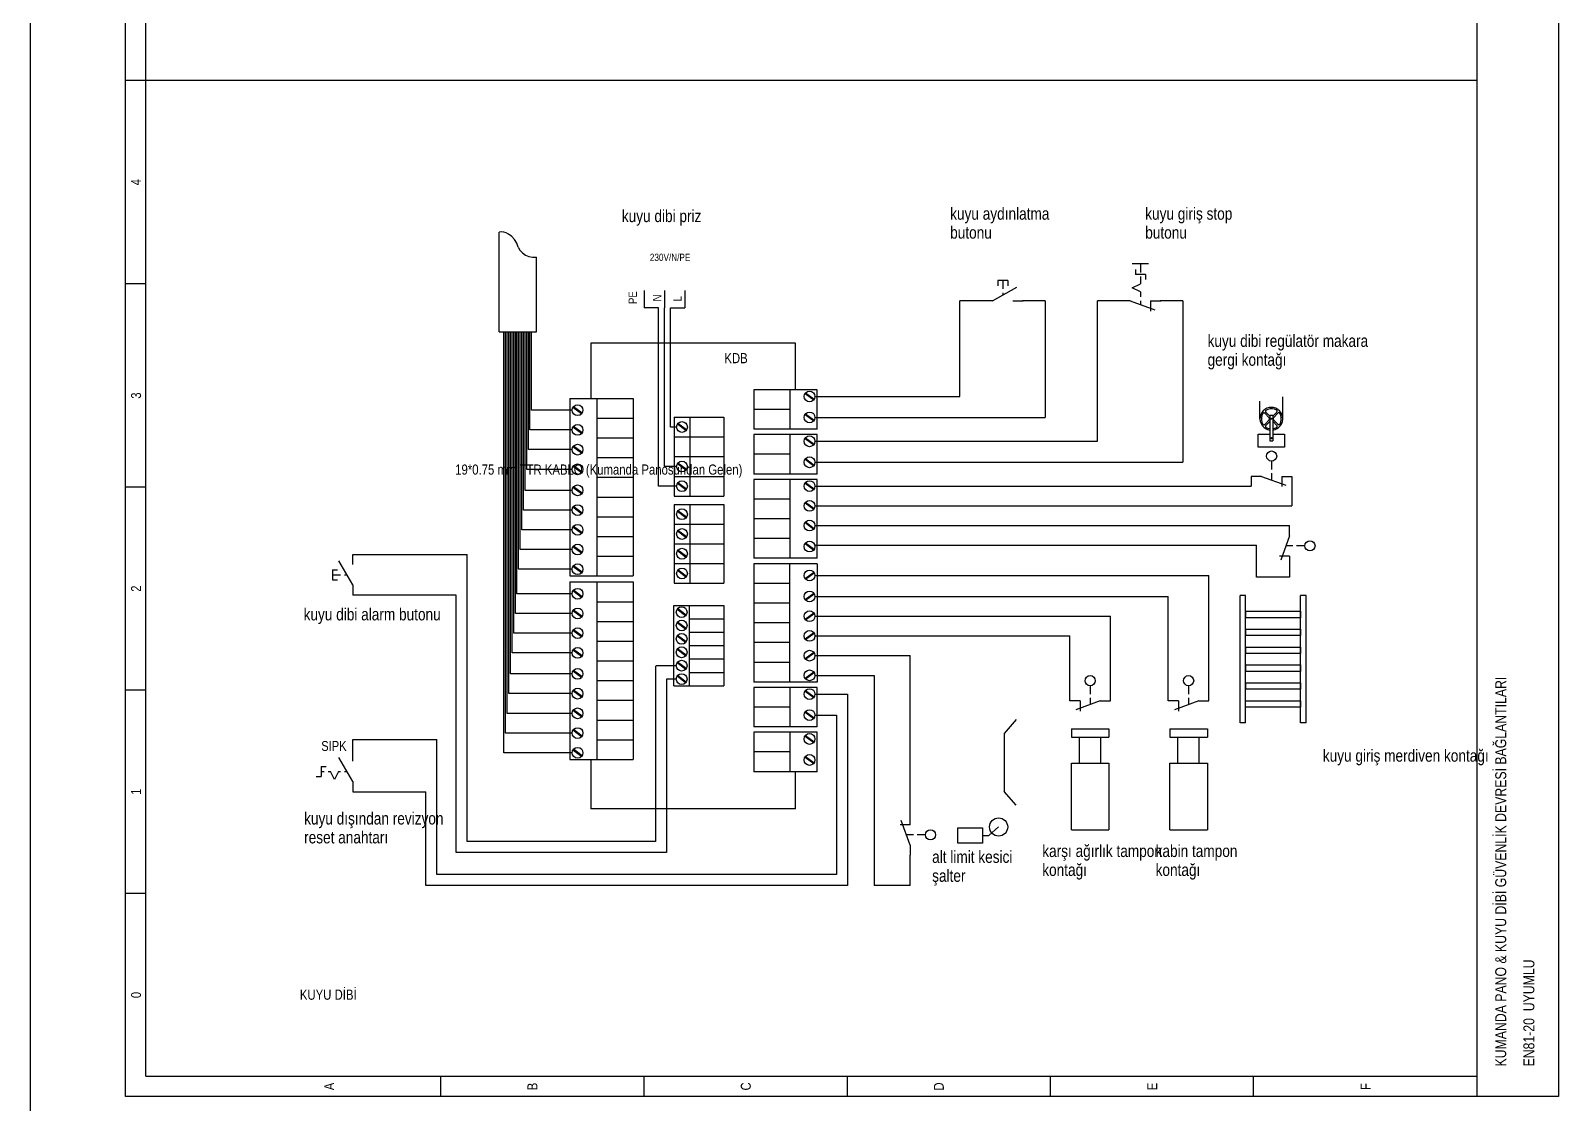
# Model space of a CAD drawing. Header units: centimetres. Extents: x 0 to 12309, y -30 to 2970.
# Drawn here: x 10194 to 10905, y 1971 to 2471 of the extents above; entities that cross this region are included whole.
import ezdxf
from ezdxf.enums import TextEntityAlignment as Align

# ---------------------------------------------------------------- set-up
doc = ezdxf.new("R2010")
doc.units = ezdxf.units.CM
for name, color, linetype in [('SCOTT-CERCEVE', 7, 'CONTINUOUS'), ('SCOTT-ELEKTRIK', 3, 'CONTINUOUS'), ('SCOTT-ELEKTRIK-YAZI', 4, 'CONTINUOUS')]:
    doc.layers.add(name, color=color, linetype=linetype)
doc.styles.get("Standard").update_dxf_attribs({"font": 'arial.ttf', "width": 0.8})

msp = doc.modelspace()

# ---------------------------------------------------------------- linework, layer by layer
at = {"layer": 'SCOTT-CERCEVE'}
msp.add_line((10193.9, 0), (10193.9, 2970), dxfattribs=at)
at = {"layer": 'SCOTT-ELEKTRIK'}
for p, q in [((10238.13, 1974.44), (10238.13, 2920.2)), ((10247.59, 1983.9), (10247.59, 2920.2)), ((10867.06, 1974.44), (10867.06, 2920.2)), ((10904.89, 2920.2), (10904.89, 1974.44)), ((10247.59, 2447.32), (10238.13, 2447.32)), ((10867.06, 2447.32), (10247.59, 2447.32)), ((10411.98, 2330.37), (10411.98, 2376.8)), ((10429.27, 2330.37), (10429.27, 2365.14)), ((10706.52, 2362.18), (10714.08, 2362.18)), ((10710.38, 2362.16), (10710.38, 2358)), ((10643.96, 2354.22), (10643.96, 2351.86)), ((10648.69, 2354.22), (10643.96, 2354.22)), ((10646.33, 2354.22), (10646.33, 2350.44)), ((10648.69, 2354.22), (10648.69, 2351.86)), ((10708.02, 2359.42), (10708.02, 2357.06)), ((10712.75, 2357.06), (10708.02, 2357.06)), ((10710.38, 2356.11), (10710.38, 2352.8)), ((10712.75, 2357.06), (10712.75, 2354.69)), ((10247.59, 2352.75), (10238.13, 2352.75)), ((10479.41, 2349.68), (10479.41, 2341.64)), ((10488.86, 2349.68), (10488.86, 2341.64)), ((10498.32, 2349.68), (10498.32, 2341.64)), ((10641.6, 2344.76), (10652.79, 2351.22)), ((10646.33, 2348.55), (10646.33, 2347.49)), ((10706.6, 2350.91), (10710.38, 2352.8)), ((10710.38, 2349.02), (10706.6, 2350.91)), ((10710.38, 2349.02), (10710.38, 2346.65)), ((10486.11, 2341.64), (10479.41, 2341.64)), ((10486.11, 2258.55), (10486.11, 2341.64)), ((10488.86, 2267.73), (10488.86, 2341.64)), ((10491.62, 2286.1), (10491.62, 2341.64)), ((10491.62, 2341.64), (10498.32, 2341.64)), ((10626.37, 2300.31), (10626.37, 2344.76)), ((10636.87, 2344.76), (10626.37, 2344.76)), ((10641.6, 2344.76), (10636.87, 2344.76)), ((10651.06, 2344.76), (10655.78, 2344.76)), ((10666.05, 2344.76), (10655.55, 2344.76)), ((10666.05, 2344.76), (10666.05, 2290.54)), ((10690.42, 2279.45), (10690.42, 2344.76)), ((10700.92, 2344.76), (10690.42, 2344.76)), ((10705.65, 2344.76), (10700.92, 2344.76)), ((10705.65, 2344.76), (10717, 2340.63)), ((10710.38, 2344.76), (10710.38, 2343.06)), ((10715.11, 2344.76), (10719.84, 2344.76)), ((10715.11, 2344.76), (10715.11, 2340.03)), ((10730.1, 2344.76), (10719.6, 2344.76)), ((10730.1, 2344.76), (10730.1, 2269.68)), ((10411.98, 2330.37), (10429.27, 2330.37)), ((10414.19, 2134.47), (10414.19, 2330.37)), ((10414.95, 2143.65), (10414.95, 2330.37)), ((10415.71, 2152.83), (10415.71, 2330.37)), ((10416.46, 2162.01), (10416.46, 2330.37)), ((10417.22, 2171.19), (10417.22, 2330.37)), ((10417.98, 2180.96), (10417.98, 2330.37)), ((10418.73, 2190.14), (10418.73, 2330.37)), ((10419.49, 2199.32), (10419.49, 2330.37)), ((10420.25, 2208.5), (10420.25, 2330.37)), ((10421, 2219.9), (10421, 2330.37)), ((10421.76, 2229.08), (10421.76, 2330.37)), ((10422.52, 2238.26), (10422.52, 2330.37)), ((10423.27, 2247.44), (10423.27, 2330.37)), ((10424.03, 2256.62), (10424.03, 2330.37)), ((10424.79, 2266.39), (10424.79, 2330.37)), ((10425.54, 2275.57), (10425.54, 2330.37)), ((10426.3, 2284.75), (10426.3, 2330.37)), ((10427.06, 2293.93), (10427.06, 2330.37)), ((10549.91, 2325.07), (10454.59, 2325.07)), ((10454.59, 2325.07), (10454.59, 2299.41)), ((10549.91, 2303.43), (10549.91, 2325.07)), ((10444.84, 2299.41), (10444.84, 2216.78)), ((10444.84, 2299.41), (10474.37, 2299.41)), ((10457.64, 2216.78), (10457.64, 2299.41)), ((10474.37, 2299.41), (10474.37, 2216.78)), ((10560.01, 2303.43), (10530.48, 2303.43)), ((10560.01, 2303.43), (10530.48, 2303.43)), ((10530.48, 2303.43), (10530.48, 2285.07)), ((10547.21, 2303.43), (10547.21, 2285.07)), ((10554.29, 2301.69), (10558.32, 2298.7)), ((10554.29, 2301.69), (10558.32, 2298.7)), ((10554.53, 2302), (10558.55, 2299.03)), ((10554.53, 2302), (10558.55, 2299.03)), ((10558.9, 2300.31), (10626.37, 2300.31)), ((10560.01, 2285.07), (10560.01, 2303.43)), ((10766, 2289.93), (10766, 2298.09)), ((10776.59, 2289.93), (10776.59, 2300.08)), ((10445.94, 2293.93), (10427.06, 2293.93)), ((10450.32, 2292.24), (10446.3, 2295.22)), ((10450.32, 2292.24), (10446.3, 2295.22)), ((10450.56, 2292.56), (10446.53, 2295.54)), ((10450.56, 2292.56), (10446.53, 2295.54)), ((10457.64, 2290.23), (10474.37, 2290.23)), ((10457.64, 2290.23), (10474.37, 2290.23)), ((10493.42, 2290.69), (10493.42, 2281.5)), ((10493.42, 2290.69), (10516.51, 2290.69)), ((10500.65, 2290.69), (10500.65, 2281.5)), ((10516.51, 2290.69), (10516.51, 2281.5)), ((10547.21, 2294.25), (10530.48, 2294.25)), ((10554.29, 2291.92), (10558.32, 2288.93)), ((10554.29, 2291.92), (10558.32, 2288.93)), ((10554.53, 2292.23), (10558.55, 2289.26)), ((10554.53, 2292.23), (10558.55, 2289.26)), ((10558.9, 2290.54), (10666.05, 2290.54)), ((10770.3, 2290.41), (10768.2, 2292.47)), ((10770.31, 2289.43), (10768.24, 2287.33)), ((10770.6, 2291.11), (10768.7, 2292.98)), ((10770.6, 2291.64), (10770.6, 2279.71)), ((10770.6, 2291.64), (10771.99, 2291.64)), ((10771.99, 2291.14), (10773.84, 2293.02)), ((10771.99, 2291.64), (10771.99, 2279.71)), ((10772.28, 2290.42), (10774.34, 2292.52)), ((10772.28, 2289.45), (10774.38, 2287.38)), ((10445.94, 2284.75), (10426.3, 2284.75)), ((10450.32, 2283.06), (10446.3, 2286.04)), ((10450.32, 2283.06), (10446.3, 2286.04)), ((10450.56, 2283.38), (10446.53, 2286.36)), ((10450.56, 2283.38), (10446.53, 2286.36)), ((10494.52, 2286.1), (10491.62, 2286.1)), ((10498.9, 2284.41), (10494.88, 2287.38)), ((10498.9, 2284.41), (10494.88, 2287.38)), ((10499.14, 2284.72), (10495.11, 2287.71)), ((10499.14, 2284.72), (10495.11, 2287.71)), ((10560.01, 2285.07), (10530.48, 2285.07)), ((10560.01, 2282.57), (10530.48, 2282.57)), ((10560.01, 2282.57), (10530.48, 2282.57)), ((10530.48, 2282.57), (10530.48, 2264.21)), ((10547.21, 2282.57), (10547.21, 2264.21)), ((10560.01, 2264.21), (10560.01, 2282.57)), ((10765.19, 2282.81), (10770.6, 2282.81)), ((10765.19, 2276.69), (10765.19, 2282.81)), ((10770.6, 2288.72), (10768.75, 2286.84)), ((10771.99, 2288.75), (10773.88, 2286.88)), ((10771.99, 2282.81), (10777.39, 2282.81)), ((10777.39, 2282.81), (10777.39, 2276.69)), ((10445.94, 2275.57), (10425.54, 2275.57)), ((10450.32, 2273.88), (10446.3, 2276.86)), ((10450.32, 2273.88), (10446.3, 2276.86)), ((10450.56, 2274.2), (10446.53, 2277.18)), ((10450.56, 2274.2), (10446.53, 2277.18)), ((10457.64, 2281.05), (10474.37, 2281.05)), ((10457.64, 2281.05), (10474.37, 2281.05)), ((10493.42, 2281.5), (10493.42, 2272.32)), ((10493.42, 2281.5), (10516.51, 2281.5)), ((10493.42, 2281.5), (10516.51, 2281.5)), ((10493.42, 2281.5), (10516.51, 2281.5)), ((10500.65, 2281.5), (10500.65, 2272.32)), ((10516.51, 2281.5), (10516.51, 2272.32)), ((10554.29, 2280.83), (10558.32, 2277.84)), ((10554.29, 2280.83), (10558.32, 2277.84)), ((10554.53, 2281.14), (10558.55, 2278.16)), ((10554.53, 2281.14), (10558.55, 2278.16)), ((10558.9, 2279.45), (10690.42, 2279.45)), ((10777.39, 2276.69), (10765.19, 2276.69)), ((10770.6, 2279.71), (10771.99, 2279.71)), ((10457.64, 2271.86), (10474.37, 2271.86)), ((10457.64, 2271.86), (10474.37, 2271.86)), ((10493.42, 2272.32), (10493.42, 2263.14)), ((10493.42, 2272.32), (10516.51, 2272.32)), ((10493.42, 2272.32), (10516.51, 2272.32)), ((10493.42, 2272.32), (10516.51, 2272.32)), ((10498.9, 2266.05), (10494.88, 2269.02)), ((10498.9, 2266.05), (10494.88, 2269.02)), ((10499.14, 2266.36), (10495.11, 2269.34)), ((10499.14, 2266.36), (10495.11, 2269.34)), ((10500.65, 2272.32), (10500.65, 2263.14)), ((10516.51, 2272.32), (10516.51, 2263.14)), ((10547.21, 2273.39), (10530.48, 2273.39)), ((10554.29, 2271.06), (10558.32, 2268.07)), ((10554.29, 2271.06), (10558.32, 2268.07)), ((10554.53, 2271.37), (10558.55, 2268.39)), ((10554.53, 2271.37), (10558.55, 2268.39)), ((10558.9, 2269.68), (10730.1, 2269.68)), ((10771.42, 2270.23), (10771.42, 2266.34)), ((10445.94, 2266.39), (10424.79, 2266.39)), ((10450.32, 2264.7), (10446.3, 2267.68)), ((10450.32, 2264.7), (10446.3, 2267.68)), ((10450.56, 2265.01), (10446.53, 2268)), ((10450.56, 2265.01), (10446.53, 2268)), ((10457.64, 2262.68), (10474.37, 2262.68)), ((10494.52, 2267.73), (10488.86, 2267.73)), ((10493.42, 2263.14), (10493.42, 2253.96)), ((10493.42, 2263.14), (10516.51, 2263.14)), ((10493.42, 2263.14), (10516.51, 2263.14)), ((10493.42, 2263.14), (10516.51, 2263.14)), ((10500.65, 2263.14), (10500.65, 2253.96)), ((10516.51, 2263.14), (10516.51, 2253.96)), ((10560.01, 2264.21), (10530.48, 2264.21)), ((10547.21, 2261.7), (10530.48, 2261.7)), ((10560.01, 2261.7), (10530.48, 2261.7)), ((10530.48, 2261.7), (10530.48, 2224.98)), ((10547.21, 2261.7), (10547.21, 2224.98)), ((10560.01, 2224.98), (10560.01, 2261.7)), ((10766.69, 2263.14), (10761.96, 2263.14)), ((10761.96, 2263.14), (10761.96, 2258.58)), ((10766.69, 2263.14), (10778.04, 2259.01)), ((10771.42, 2264.65), (10771.42, 2261.41)), ((10776.15, 2263.14), (10780.88, 2263.14)), ((10776.15, 2263.14), (10776.15, 2258.41)), ((10780.88, 2263.14), (10780.88, 2249.4)), ((10247.59, 2258.17), (10238.13, 2258.17)), ((10445.94, 2256.62), (10424.03, 2256.62)), ((10450.32, 2254.93), (10446.3, 2257.91)), ((10450.32, 2254.93), (10446.3, 2257.91)), ((10450.56, 2255.24), (10446.53, 2258.23)), ((10450.56, 2255.24), (10446.53, 2258.23)), ((10490.57, 2258.55), (10486.11, 2258.55)), ((10494.52, 2258.55), (10490.57, 2258.55)), ((10493.42, 2253.96), (10516.51, 2253.96)), ((10493.42, 2253.96), (10516.51, 2253.96)), ((10498.9, 2256.86), (10494.88, 2259.84)), ((10498.9, 2256.86), (10494.88, 2259.84)), ((10499.14, 2257.18), (10495.11, 2260.16)), ((10499.14, 2257.18), (10495.11, 2260.16)), ((10554.29, 2259.96), (10558.32, 2256.97)), ((10554.29, 2259.96), (10558.32, 2256.97)), ((10554.53, 2260.27), (10558.55, 2257.3)), ((10554.53, 2260.27), (10558.55, 2257.3)), ((10558.9, 2258.58), (10761.96, 2258.58)), ((10445.94, 2247.44), (10423.27, 2247.44)), ((10450.32, 2245.75), (10446.3, 2248.73)), ((10450.32, 2245.75), (10446.3, 2248.73)), ((10450.56, 2246.06), (10446.53, 2249.05)), ((10450.56, 2246.06), (10446.53, 2249.05)), ((10457.64, 2253.5), (10474.37, 2253.5)), ((10457.64, 2253.5), (10474.37, 2253.5)), ((10493.42, 2250.08), (10493.42, 2240.9)), ((10493.42, 2250.08), (10516.51, 2250.08)), ((10498.9, 2243.8), (10494.88, 2246.78)), ((10498.9, 2243.8), (10494.88, 2246.78)), ((10499.14, 2244.12), (10495.11, 2247.1)), ((10499.14, 2244.12), (10495.11, 2247.1)), ((10500.65, 2250.08), (10500.65, 2240.9)), ((10516.51, 2250.08), (10516.51, 2240.9)), ((10547.21, 2252.52), (10530.48, 2252.52)), ((10547.21, 2252.52), (10530.48, 2252.52)), ((10554.29, 2250.78), (10558.32, 2247.79)), ((10554.29, 2250.78), (10558.32, 2247.79)), ((10554.53, 2251.09), (10558.55, 2248.12)), ((10554.53, 2251.09), (10558.55, 2248.12)), ((10558.9, 2249.4), (10780.88, 2249.4)), ((10450.56, 2236.88), (10446.53, 2239.87)), ((10450.56, 2236.88), (10446.53, 2239.87)), ((10457.64, 2244.32), (10474.37, 2244.32)), ((10457.64, 2244.32), (10474.37, 2244.32)), ((10493.42, 2240.9), (10493.42, 2231.72)), ((10493.42, 2240.9), (10516.51, 2240.9)), ((10493.42, 2240.9), (10516.51, 2240.9)), ((10493.42, 2240.9), (10516.51, 2240.9)), ((10500.65, 2240.9), (10500.65, 2231.72)), ((10516.51, 2240.9), (10516.51, 2231.72)), ((10547.21, 2243.34), (10530.48, 2243.34)), ((10547.21, 2243.34), (10530.48, 2243.34)), ((10554.29, 2241.6), (10558.32, 2238.61)), ((10554.29, 2241.6), (10558.32, 2238.61)), ((10554.53, 2241.91), (10558.55, 2238.94)), ((10554.53, 2241.91), (10558.55, 2238.94)), ((10558.9, 2240.22), (10779.81, 2240.22)), ((10779.81, 2235.49), (10779.81, 2240.22)), ((10445.94, 2238.26), (10422.52, 2238.26)), ((10450.32, 2236.57), (10446.3, 2239.55)), ((10450.32, 2236.57), (10446.3, 2239.55)), ((10457.64, 2235.14), (10474.37, 2235.14)), ((10457.64, 2235.14), (10474.37, 2235.14)), ((10498.9, 2234.62), (10494.88, 2237.6)), ((10498.9, 2234.62), (10494.88, 2237.6)), ((10499.14, 2234.94), (10495.11, 2237.92)), ((10499.14, 2234.94), (10495.11, 2237.92)), ((10547.21, 2234.16), (10530.48, 2234.16)), ((10779.81, 2235.49), (10775.68, 2224.15)), ((10343.81, 2226.78), (10397.03, 2226.78)), ((10343.81, 2222.06), (10343.81, 2226.78)), ((10397.03, 2093.12), (10397.03, 2226.78)), ((10445.94, 2229.08), (10421.76, 2229.08)), ((10450.32, 2227.39), (10446.3, 2230.37)), ((10450.32, 2227.39), (10446.3, 2230.37)), ((10450.56, 2227.7), (10446.53, 2230.69)), ((10450.56, 2227.7), (10446.53, 2230.69)), ((10457.64, 2225.96), (10474.37, 2225.96)), ((10457.64, 2225.96), (10474.37, 2225.96)), ((10493.42, 2231.72), (10493.42, 2222.54)), ((10493.42, 2231.72), (10516.51, 2231.72)), ((10493.42, 2231.72), (10516.51, 2231.72)), ((10493.42, 2231.72), (10516.51, 2231.72)), ((10498.9, 2225.44), (10494.88, 2228.42)), ((10498.9, 2225.44), (10494.88, 2228.42)), ((10499.14, 2225.76), (10495.11, 2228.74)), ((10499.14, 2225.76), (10495.11, 2228.74)), ((10500.65, 2231.72), (10500.65, 2222.54)), ((10516.51, 2231.72), (10516.51, 2222.54)), ((10554.29, 2231.83), (10558.32, 2228.84)), ((10554.29, 2231.83), (10558.32, 2228.84)), ((10554.53, 2232.14), (10558.55, 2229.17)), ((10554.53, 2232.14), (10558.55, 2229.17)), ((10558.9, 2231.04), (10764.42, 2231.04)), ((10764.42, 2216.23), (10764.42, 2231.04)), ((10779.81, 2226.04), (10775.08, 2226.04)), ((10781.32, 2230.77), (10778.09, 2230.77)), ((10779.81, 2226.04), (10779.81, 2221.31)), ((10786.9, 2230.77), (10783.01, 2230.77)), ((10334.35, 2219.69), (10336.72, 2219.69)), ((10334.35, 2219.69), (10334.35, 2214.96)), ((10343.81, 2212.6), (10337.35, 2223.79)), ((10445.94, 2219.9), (10421, 2219.9)), ((10450.32, 2218.21), (10446.3, 2221.19)), ((10450.32, 2218.21), (10446.3, 2221.19)), ((10450.56, 2218.52), (10446.53, 2221.51)), ((10450.56, 2218.52), (10446.53, 2221.51)), ((10493.42, 2222.54), (10493.42, 2213.36)), ((10493.42, 2222.54), (10516.51, 2222.54)), ((10493.42, 2222.54), (10516.51, 2222.54)), ((10493.42, 2222.54), (10516.51, 2222.54)), ((10498.9, 2216.26), (10494.88, 2219.24)), ((10498.9, 2216.26), (10494.88, 2219.24)), ((10499.14, 2216.57), (10495.11, 2219.56)), ((10499.14, 2216.57), (10495.11, 2219.56)), ((10500.65, 2222.54), (10500.65, 2213.36)), ((10516.51, 2222.54), (10516.51, 2213.36)), ((10560.01, 2224.98), (10530.48, 2224.98)), ((10560.01, 2222.48), (10530.48, 2222.48)), ((10530.48, 2222.48), (10530.48, 2167.39)), ((10547.21, 2167.39), (10547.21, 2222.48)), ((10554.29, 2215.63), (10558.32, 2218.61)), ((10554.29, 2215.63), (10558.32, 2218.61)), ((10554.53, 2215.31), (10558.55, 2218.29)), ((10554.53, 2215.31), (10558.55, 2218.29)), ((10560.01, 2222.48), (10560.01, 2167.39)), ((10779.81, 2221.31), (10779.81, 2216.23)), ((10334.35, 2217.33), (10338.14, 2217.33)), ((10334.35, 2214.96), (10336.72, 2214.96)), ((10340.03, 2217.33), (10341.08, 2217.33)), ((10343.81, 2212.6), (10343.81, 2207.87)), ((10444.84, 2216.78), (10474.37, 2216.78)), ((10444.84, 2216.78), (10474.37, 2216.78)), ((10444.84, 2213.98), (10444.84, 2131.35)), ((10444.84, 2213.98), (10474.37, 2213.98)), ((10457.64, 2131.35), (10457.64, 2213.98)), ((10474.37, 2213.98), (10474.37, 2131.35)), ((10493.42, 2213.36), (10516.51, 2213.36)), ((10493.42, 2213.36), (10516.51, 2213.36)), ((10547.21, 2213.29), (10530.48, 2213.29)), ((10558.9, 2217), (10742.26, 2217)), ((10742.26, 2158.59), (10742.26, 2217)), ((10779.81, 2216.23), (10764.42, 2216.23)), ((10391.93, 2207.87), (10343.81, 2207.87)), ((10391.93, 2088.02), (10391.93, 2207.87)), ((10445.94, 2208.5), (10420.25, 2208.5)), ((10450.32, 2206.82), (10446.3, 2209.79)), ((10450.32, 2206.82), (10446.3, 2209.79)), ((10450.56, 2207.13), (10446.53, 2210.11)), ((10450.56, 2207.13), (10446.53, 2210.11)), ((10457.64, 2204.8), (10474.37, 2204.8)), ((10457.64, 2204.8), (10474.37, 2204.8)), ((10547.21, 2204.11), (10530.48, 2204.11)), ((10547.21, 2204.11), (10530.48, 2204.11)), ((10554.29, 2205.86), (10558.32, 2208.84)), ((10554.29, 2205.86), (10558.32, 2208.84)), ((10554.53, 2205.54), (10558.55, 2208.52)), ((10554.53, 2205.54), (10558.55, 2208.52)), ((10558.9, 2207.23), (10723.35, 2207.23)), ((10723.35, 2158.59), (10723.35, 2207.23)), ((10756.76, 2148.42), (10756.76, 2207.61)), ((10759.33, 2207.61), (10756.76, 2207.61)), ((10759.33, 2148.42), (10759.33, 2207.61)), ((10784.9, 2148.42), (10784.9, 2207.61)), ((10787.47, 2207.61), (10784.9, 2207.61)), ((10787.47, 2148.42), (10787.47, 2207.61)), ((10445.94, 2199.32), (10419.49, 2199.32)), ((10450.32, 2197.63), (10446.3, 2200.61)), ((10450.32, 2197.63), (10446.3, 2200.61)), ((10450.56, 2197.95), (10446.53, 2200.93)), ((10450.56, 2197.95), (10446.53, 2200.93)), ((10493.27, 2203.07), (10516.51, 2203.07)), ((10493.27, 2196.84), (10493.27, 2203.07)), ((10498.74, 2198.26), (10494.72, 2201.24)), ((10498.74, 2198.26), (10494.72, 2201.24)), ((10498.98, 2198.58), (10494.95, 2201.56)), ((10498.98, 2198.58), (10494.95, 2201.56)), ((10500.5, 2196.84), (10500.5, 2203.07)), ((10516.51, 2203.07), (10516.51, 2196.84)), ((10554.29, 2196.67), (10558.32, 2199.66)), ((10554.29, 2196.67), (10558.32, 2199.66)), ((10554.53, 2196.36), (10558.55, 2199.34)), ((10554.53, 2196.36), (10558.55, 2199.34)), ((10558.9, 2198.05), (10696.43, 2198.05)), ((10696.43, 2158.59), (10696.43, 2198.05)), ((10759.33, 2200.35), (10784.9, 2200.35)), ((10759.33, 2200.35), (10759.33, 2197.34)), ((10784.9, 2197.34), (10759.33, 2197.34)), ((10784.9, 2200.35), (10784.9, 2197.34)), ((10445.94, 2190.14), (10418.73, 2190.14)), ((10450.32, 2188.45), (10446.3, 2191.43)), ((10450.32, 2188.45), (10446.3, 2191.43)), ((10450.56, 2188.77), (10446.53, 2191.75)), ((10450.56, 2188.77), (10446.53, 2191.75)), ((10457.64, 2195.62), (10474.37, 2195.62)), ((10457.64, 2195.62), (10474.37, 2195.62)), ((10493.27, 2190.6), (10493.27, 2196.84)), ((10493.27, 2184.37), (10493.27, 2190.6)), ((10498.74, 2192.03), (10494.72, 2195.01)), ((10498.74, 2192.03), (10494.72, 2195.01)), ((10498.98, 2192.34), (10494.95, 2195.33)), ((10498.98, 2192.34), (10494.95, 2195.33)), ((10500.5, 2196.84), (10516.51, 2196.84)), ((10500.5, 2190.6), (10500.5, 2196.84)), ((10500.5, 2196.84), (10516.51, 2196.84)), ((10500.5, 2196.84), (10516.51, 2196.84)), ((10500.5, 2190.6), (10516.51, 2190.6)), ((10500.5, 2184.37), (10500.5, 2190.6)), ((10500.5, 2190.6), (10516.51, 2190.6)), ((10500.5, 2190.6), (10516.51, 2190.6)), ((10516.51, 2196.84), (10516.51, 2190.6)), ((10516.51, 2190.6), (10516.51, 2184.37)), ((10547.21, 2194.93), (10530.48, 2194.93)), ((10547.21, 2194.93), (10530.48, 2194.93)), ((10554.29, 2187.49), (10558.32, 2190.48)), ((10554.29, 2187.49), (10558.32, 2190.48)), ((10554.53, 2187.18), (10558.55, 2190.16)), ((10554.53, 2187.18), (10558.55, 2190.16)), ((10759.33, 2192.02), (10784.9, 2192.02)), ((10759.33, 2192.02), (10759.33, 2189.01)), ((10784.9, 2192.02), (10784.9, 2189.01)), ((10457.64, 2186.44), (10474.37, 2186.44)), ((10457.64, 2186.44), (10474.37, 2186.44)), ((10493.27, 2178.13), (10493.27, 2184.37)), ((10498.74, 2185.8), (10494.72, 2188.77)), ((10498.74, 2185.8), (10494.72, 2188.77)), ((10498.98, 2186.11), (10494.95, 2189.09)), ((10498.98, 2186.11), (10494.95, 2189.09)), ((10498.98, 2179.87), (10494.95, 2182.86)), ((10498.98, 2179.87), (10494.95, 2182.86)), ((10500.5, 2184.37), (10516.51, 2184.37)), ((10500.5, 2178.13), (10500.5, 2184.37)), ((10500.5, 2184.37), (10516.51, 2184.37)), ((10500.5, 2184.37), (10516.51, 2184.37)), ((10516.51, 2184.37), (10516.51, 2178.13)), ((10547.21, 2185.75), (10530.48, 2185.75)), ((10547.21, 2185.75), (10530.48, 2185.75)), ((10558.9, 2188.87), (10677.52, 2188.87)), ((10677.52, 2158.59), (10677.52, 2188.87)), ((10784.9, 2189.01), (10759.33, 2189.01)), ((10759.33, 2183.69), (10784.9, 2183.69)), ((10759.33, 2183.69), (10759.33, 2180.68)), ((10784.9, 2183.69), (10784.9, 2180.68)), ((10445.94, 2180.96), (10417.98, 2180.96)), ((10450.32, 2179.27), (10446.3, 2182.25)), ((10450.32, 2179.27), (10446.3, 2182.25)), ((10450.56, 2179.59), (10446.53, 2182.57)), ((10450.56, 2179.59), (10446.53, 2182.57)), ((10457.64, 2177.25), (10474.37, 2177.25)), ((10493.27, 2171.9), (10493.27, 2178.13)), ((10498.74, 2179.56), (10494.72, 2182.54)), ((10498.74, 2179.56), (10494.72, 2182.54)), ((10498.74, 2173.33), (10494.72, 2176.3)), ((10498.74, 2173.33), (10494.72, 2176.3)), ((10498.98, 2173.64), (10494.95, 2176.63)), ((10498.98, 2173.64), (10494.95, 2176.63)), ((10500.5, 2178.13), (10516.51, 2178.13)), ((10500.5, 2171.9), (10500.5, 2178.13)), ((10500.5, 2178.13), (10516.51, 2178.13)), ((10500.5, 2178.13), (10516.51, 2178.13)), ((10516.51, 2178.13), (10516.51, 2171.9)), ((10547.21, 2176.57), (10530.48, 2176.57)), ((10547.21, 2176.57), (10530.48, 2176.57)), ((10554.29, 2178.31), (10558.32, 2181.3)), ((10554.29, 2178.31), (10558.32, 2181.3)), ((10554.53, 2178), (10558.55, 2180.98)), ((10554.53, 2178), (10558.55, 2180.98)), ((10558.9, 2179.69), (10603.23, 2179.69)), ((10603.23, 2105.74), (10603.23, 2179.69)), ((10784.9, 2180.68), (10759.33, 2180.68)), ((10445.94, 2171.19), (10417.22, 2171.19)), ((10450.32, 2169.5), (10446.3, 2172.48)), ((10450.32, 2169.5), (10446.3, 2172.48)), ((10450.56, 2169.82), (10446.53, 2172.8)), ((10450.56, 2169.82), (10446.53, 2172.8)), ((10484.7, 2175.02), (10484.7, 2093.12)), ((10494.37, 2175.02), (10485.02, 2175.02)), ((10494.37, 2168.78), (10489.8, 2168.78)), ((10489.8, 2168.78), (10489.8, 2088.02)), ((10493.27, 2165.66), (10493.27, 2171.9)), ((10498.74, 2167.09), (10494.72, 2170.07)), ((10498.74, 2167.09), (10494.72, 2170.07)), ((10498.98, 2167.41), (10494.95, 2170.39)), ((10498.98, 2167.41), (10494.95, 2170.39)), ((10500.5, 2171.9), (10516.51, 2171.9)), ((10500.5, 2165.66), (10500.5, 2171.9)), ((10500.5, 2171.9), (10516.51, 2171.9)), ((10500.5, 2171.9), (10516.51, 2171.9)), ((10516.51, 2171.9), (10516.51, 2165.66)), ((10554.29, 2169.13), (10558.32, 2172.12)), ((10554.29, 2169.13), (10558.32, 2172.12)), ((10554.53, 2168.82), (10558.55, 2171.8)), ((10554.53, 2168.82), (10558.55, 2171.8)), ((10558.9, 2170.51), (10586.41, 2170.51)), ((10586.41, 2170.51), (10586.41, 2072.65)), ((10759.33, 2175.36), (10784.9, 2175.36)), ((10759.33, 2175.36), (10759.33, 2172.34)), ((10784.9, 2172.34), (10759.33, 2172.34)), ((10784.9, 2175.36), (10784.9, 2172.34)), ((10247.59, 2163.6), (10238.13, 2163.6)), ((10445.94, 2162.01), (10416.46, 2162.01)), ((10450.32, 2160.32), (10446.3, 2163.3)), ((10450.32, 2160.32), (10446.3, 2163.3)), ((10450.56, 2160.63), (10446.53, 2163.62)), ((10450.56, 2160.63), (10446.53, 2163.62)), ((10457.64, 2168.07), (10474.37, 2168.07)), ((10457.64, 2168.07), (10474.37, 2168.07)), ((10493.27, 2165.66), (10516.51, 2165.66)), ((10493.27, 2165.66), (10516.51, 2165.66)), ((10560.01, 2167.39), (10530.48, 2167.39)), ((10560.01, 2167.39), (10530.48, 2167.39)), ((10560.01, 2164.89), (10530.48, 2164.89)), ((10560.01, 2164.89), (10530.48, 2164.89)), ((10530.48, 2164.89), (10530.48, 2146.53)), ((10547.21, 2164.89), (10547.21, 2146.53)), ((10554.29, 2163.15), (10558.32, 2160.16)), ((10554.29, 2163.15), (10558.32, 2160.16)), ((10554.53, 2163.46), (10558.55, 2160.48)), ((10554.53, 2163.46), (10558.55, 2160.48)), ((10558.9, 2161.77), (10574.02, 2161.77)), ((10560.01, 2146.53), (10560.01, 2164.89)), ((10574.02, 2161.77), (10574.02, 2072.65)), ((10686.98, 2165.68), (10686.98, 2161.79)), ((10732.8, 2165.68), (10732.8, 2161.79)), ((10759.33, 2167.03), (10784.9, 2167.03)), ((10759.33, 2167.03), (10759.33, 2164.01)), ((10784.9, 2164.01), (10759.33, 2164.01)), ((10784.9, 2167.03), (10784.9, 2164.01)), ((10450.56, 2151.45), (10446.53, 2154.44)), ((10450.56, 2151.45), (10446.53, 2154.44)), ((10457.64, 2158.89), (10474.37, 2158.89)), ((10457.64, 2158.89), (10474.37, 2158.89)), ((10547.21, 2155.71), (10530.48, 2155.71)), ((10682.25, 2158.59), (10677.52, 2158.59)), ((10691.7, 2158.59), (10680.36, 2154.46)), ((10682.25, 2158.59), (10682.25, 2153.86)), ((10686.98, 2160.1), (10686.98, 2156.87)), ((10691.7, 2158.59), (10696.43, 2158.59)), ((10728.07, 2158.59), (10723.35, 2158.59)), ((10737.53, 2158.59), (10726.18, 2154.46)), ((10728.07, 2158.59), (10728.07, 2153.86)), ((10732.8, 2160.1), (10732.8, 2156.87)), ((10737.53, 2158.59), (10742.26, 2158.59)), ((10759.33, 2158.7), (10784.9, 2158.7)), ((10784.9, 2155.68), (10759.33, 2155.68)), ((10784.9, 2158.7), (10784.9, 2155.68)), ((10445.94, 2152.83), (10415.71, 2152.83)), ((10450.32, 2151.14), (10446.3, 2154.12)), ((10450.32, 2151.14), (10446.3, 2154.12)), ((10457.64, 2149.71), (10474.37, 2149.71)), ((10457.64, 2149.71), (10474.37, 2149.71)), ((10554.29, 2153.38), (10558.32, 2150.39)), ((10554.29, 2153.38), (10558.32, 2150.39)), ((10554.53, 2153.69), (10558.55, 2150.71)), ((10554.53, 2153.69), (10558.55, 2150.71)), ((10558.9, 2152), (10568.92, 2152)), ((10568.92, 2152), (10568.92, 2077.75)), ((10652.58, 2150.03), (10646.95, 2143.52)), ((10759.33, 2148.42), (10756.76, 2148.42)), ((10787.47, 2148.42), (10784.9, 2148.42)), ((10343.81, 2140.64), (10382.94, 2140.64)), ((10343.81, 2135.23), (10343.81, 2140.64)), ((10382.94, 2077.75), (10382.94, 2140.64)), ((10445.94, 2143.65), (10414.95, 2143.65)), ((10450.32, 2141.96), (10446.3, 2144.94)), ((10450.32, 2141.96), (10446.3, 2144.94)), ((10450.56, 2142.27), (10446.53, 2145.26)), ((10450.56, 2142.27), (10446.53, 2145.26)), ((10457.64, 2140.53), (10474.37, 2140.53)), ((10457.64, 2140.53), (10474.37, 2140.53)), ((10560.01, 2146.53), (10530.48, 2146.53)), ((10560.01, 2144.02), (10530.48, 2144.02)), ((10560.01, 2144.02), (10530.48, 2144.02)), ((10530.48, 2144.02), (10530.48, 2125.66)), ((10547.21, 2144.02), (10547.21, 2125.66)), ((10554.29, 2142.28), (10558.32, 2139.3)), ((10554.29, 2142.28), (10558.32, 2139.3)), ((10554.53, 2142.59), (10558.55, 2139.62)), ((10554.53, 2142.59), (10558.55, 2139.62)), ((10560.01, 2125.66), (10560.01, 2144.02)), ((10646.95, 2143.52), (10646.95, 2116.52)), ((10678.27, 2145.57), (10695.68, 2145.57)), ((10678.27, 2145.57), (10678.27, 2141.76)), ((10678.27, 2141.76), (10695.68, 2141.76)), ((10682.02, 2129.65), (10682.02, 2141.76)), ((10691.93, 2129.65), (10691.93, 2141.76)), ((10695.68, 2145.57), (10695.68, 2141.76)), ((10724.1, 2145.57), (10741.51, 2145.57)), ((10724.1, 2145.57), (10724.1, 2141.76)), ((10724.1, 2141.76), (10741.51, 2141.76)), ((10727.85, 2129.65), (10727.85, 2141.76)), ((10737.76, 2129.65), (10737.76, 2141.76)), ((10741.51, 2145.57), (10741.51, 2141.76)), ((10343.81, 2130.5), (10343.81, 2135.23)), ((10445.94, 2134.47), (10414.19, 2134.47)), ((10450.32, 2132.78), (10446.3, 2135.76)), ((10450.32, 2132.78), (10446.3, 2135.76)), ((10450.56, 2133.09), (10446.53, 2136.08)), ((10450.56, 2133.09), (10446.53, 2136.08)), ((10547.21, 2134.84), (10530.48, 2134.84)), ((10329.15, 2128.14), (10331.52, 2128.14)), ((10329.15, 2128.14), (10329.15, 2123.41)), ((10343.81, 2121.05), (10337.35, 2132.23)), ((10444.84, 2131.35), (10474.37, 2131.35)), ((10444.84, 2131.35), (10474.37, 2131.35)), ((10454.59, 2131.35), (10454.59, 2108.45)), ((10554.29, 2132.51), (10558.32, 2129.52)), ((10554.29, 2132.51), (10558.32, 2129.52)), ((10554.53, 2132.82), (10558.55, 2129.85)), ((10554.53, 2132.82), (10558.55, 2129.85)), ((10678.27, 2098.66), (10678.27, 2129.65)), ((10678.27, 2129.65), (10695.68, 2129.65)), ((10695.68, 2129.65), (10695.68, 2098.66)), ((10724.1, 2098.66), (10724.1, 2129.65)), ((10724.1, 2129.65), (10741.51, 2129.65)), ((10741.51, 2129.65), (10741.51, 2098.66)), ((10326.79, 2123.41), (10329.15, 2123.41)), ((10329.15, 2125.77), (10330.57, 2125.77)), ((10332.46, 2125.77), (10333.41, 2125.77)), ((10335.3, 2121.99), (10333.41, 2125.77)), ((10337.19, 2125.77), (10335.3, 2121.99)), ((10337.19, 2125.77), (10338.14, 2125.77)), ((10340.03, 2125.77), (10341.08, 2125.77)), ((10343.81, 2121.05), (10343.81, 2116.32)), ((10560.01, 2125.66), (10530.48, 2125.66)), ((10549.91, 2108.45), (10549.91, 2125.66)), ((10343.81, 2116.32), (10377.84, 2116.32)), ((10377.84, 2072.65), (10377.84, 2116.32)), ((10652.58, 2110.02), (10646.95, 2116.52)), ((10549.91, 2108.45), (10454.59, 2108.45)), ((10603.23, 2101.01), (10603.23, 2105.74)), ((10603.23, 2101.01), (10598.5, 2101.01)), ((10603.23, 2091.55), (10599.1, 2102.9)), ((10625.45, 2099.57), (10636.87, 2099.57)), ((10625.45, 2092.38), (10625.45, 2099.57)), ((10636.87, 2099.57), (10636.87, 2092.38)), ((10639.9, 2095.97), (10644.36, 2099.94)), ((10678.27, 2098.66), (10695.68, 2098.66)), ((10724.1, 2098.66), (10741.51, 2098.66)), ((10484.7, 2093.12), (10397.03, 2093.12)), ((10604.74, 2096.28), (10601.51, 2096.28)), ((10603.23, 2091.55), (10603.23, 2086.82)), ((10610.32, 2096.28), (10606.43, 2096.28)), ((10636.87, 2092.38), (10625.45, 2092.38)), ((10636.87, 2095.97), (10639.9, 2095.97)), ((10489.8, 2088.02), (10391.93, 2088.02)), ((10603.23, 2072.65), (10603.23, 2086.82)), ((10568.92, 2077.75), (10382.94, 2077.75)), ((10247.59, 2069.02), (10238.13, 2069.02)), ((10574.02, 2072.65), (10377.84, 2072.65)), ((10603.23, 2072.65), (10586.41, 2072.65)), ((10247.59, 1983.9), (10867.06, 1983.9)), ((10384.72, 1983.9), (10384.72, 1974.44)), ((10479.3, 1983.9), (10479.3, 1974.44)), ((10573.88, 1983.9), (10573.88, 1974.44)), ((10668.45, 1974.44), (10668.45, 1983.9)), ((10763.03, 1974.44), (10763.03, 1983.9)), ((10904.89, 1974.44), (10238.13, 1974.44))]:
    msp.add_line(p, q, dxfattribs=at)
for points in [[(10416.24, 2375.9), (10415.27, 2376.45), (10414.2, 2376.79), (10413.09, 2376.91), (10411.98, 2376.8)], [(10420.76, 2369.87), (10420.12, 2371.7), (10419.13, 2373.35), (10417.81, 2374.77), (10416.24, 2375.9)], [(10420.76, 2369.87), (10421.65, 2368.38), (10422.82, 2367.11), (10424.24, 2366.11), (10425.83, 2365.43), (10427.54, 2365.11), (10429.27, 2365.14)], [(10771.99, 2284.66), (10773.02, 2284.91), (10773.99, 2285.35), (10774.84, 2285.98), (10775.56, 2286.77), (10776.1, 2287.68), (10776.45, 2288.69), (10776.6, 2289.74), (10776.53, 2290.8), (10776.25, 2291.83), (10775.77, 2292.78), (10775.11, 2293.61), (10774.3, 2294.3), (10773.37, 2294.81), (10772.35, 2295.13), (10771.29, 2295.24), (10770.23, 2295.13), (10769.22, 2294.81), (10768.29, 2294.3), (10767.47, 2293.61), (10766.82, 2292.78), (10766.34, 2291.83), (10766.06, 2290.8), (10765.99, 2289.74), (10766.13, 2288.69), (10766.48, 2287.68), (10767.02, 2286.77), (10767.74, 2285.98), (10768.6, 2285.35), (10769.56, 2284.91), (10770.6, 2284.66)], [(10767.35, 2292.43), (10766.88, 2291.47), (10766.65, 2290.43), (10766.66, 2289.36), (10766.91, 2288.32), (10767.39, 2287.37)], [(10768.2, 2292.47), (10768.11, 2292.55), (10768, 2292.6), (10767.89, 2292.63), (10767.77, 2292.64), (10767.65, 2292.62), (10767.54, 2292.58), (10767.44, 2292.51), (10767.35, 2292.43)], [(10768.73, 2293.83), (10768.65, 2293.74), (10768.59, 2293.64), (10768.55, 2293.53), (10768.53, 2293.41), (10768.54, 2293.29), (10768.57, 2293.18), (10768.62, 2293.07), (10768.7, 2292.98)], [(10773.79, 2293.87), (10772.83, 2294.33), (10771.79, 2294.57), (10770.72, 2294.56), (10769.69, 2294.31), (10768.73, 2293.83)], [(10770.34, 2290.31), (10770.28, 2290.12), (10770.26, 2289.92), (10770.28, 2289.72), (10770.34, 2289.53)], [(10770.34, 2290.31), (10770.34, 2290.33), (10770.33, 2290.36), (10770.32, 2290.39), (10770.3, 2290.41)], [(10770.31, 2289.43), (10770.32, 2289.45), (10770.34, 2289.48), (10770.34, 2289.51), (10770.34, 2289.53)], [(10770.34, 2289.54), (10770.34, 2289.54), (10770.34, 2289.54), (10770.34, 2289.54), (10770.34, 2289.54)], [(10772.28, 2290.42), (10772.26, 2290.4), (10772.25, 2290.37), (10772.24, 2290.35), (10772.24, 2290.32)], [(10772.25, 2289.55), (10772.3, 2289.74), (10772.32, 2289.93), (10772.3, 2290.13), (10772.24, 2290.32)], [(10772.25, 2289.55), (10772.25, 2289.52), (10772.25, 2289.49), (10772.27, 2289.47), (10772.28, 2289.45)], [(10773.84, 2293.02), (10773.91, 2293.11), (10773.97, 2293.22), (10774, 2293.33), (10774, 2293.45), (10773.99, 2293.57), (10773.94, 2293.68), (10773.88, 2293.78), (10773.79, 2293.87)], [(10775.2, 2292.48), (10775.11, 2292.57), (10775.01, 2292.63), (10774.9, 2292.67), (10774.78, 2292.69), (10774.66, 2292.68), (10774.54, 2292.65), (10774.44, 2292.6), (10774.34, 2292.52)], [(10775.23, 2287.43), (10775.7, 2288.39), (10775.93, 2289.43), (10775.92, 2290.49), (10775.67, 2291.53), (10775.2, 2292.48)], [(10767.39, 2287.37), (10767.47, 2287.29), (10767.58, 2287.22), (10767.69, 2287.18), (10767.81, 2287.16), (10767.93, 2287.17), (10768.04, 2287.2), (10768.15, 2287.26), (10768.24, 2287.33)], [(10768.75, 2286.84), (10768.67, 2286.74), (10768.62, 2286.64), (10768.59, 2286.52), (10768.58, 2286.4), (10768.6, 2286.28), (10768.64, 2286.17), (10768.71, 2286.07), (10768.79, 2285.99)], [(10768.79, 2285.99), (10769.21, 2285.75), (10769.66, 2285.55), (10770.12, 2285.41), (10770.6, 2285.31)], [(10771.99, 2285.31), (10772.48, 2285.41), (10772.96, 2285.57), (10773.42, 2285.77), (10773.85, 2286.02)], [(10773.85, 2286.02), (10773.93, 2286.11), (10774, 2286.21), (10774.04, 2286.32), (10774.06, 2286.44), (10774.05, 2286.56), (10774.02, 2286.68), (10773.96, 2286.78), (10773.88, 2286.88)], [(10774.38, 2287.38), (10774.47, 2287.3), (10774.58, 2287.25), (10774.7, 2287.22), (10774.82, 2287.21), (10774.94, 2287.23), (10775.05, 2287.28), (10775.15, 2287.34), (10775.23, 2287.43)]]:
    msp.add_lwpolyline(points, dxfattribs=at)
for centre, radius in [((10556.39, 2300.31), 2.51), ((10448.46, 2293.93), 2.51), ((10556.39, 2290.54), 2.51), ((10771.29, 2289.93), 0.244), ((10448.46, 2284.75), 2.51), ((10497.04, 2286.1), 2.51), ((10448.46, 2275.57), 2.51), ((10556.39, 2279.45), 2.51), ((10771.29, 2280.9), 0.279), ((10448.46, 2266.39), 2.51), ((10497.04, 2267.73), 2.51), ((10556.39, 2269.68), 2.51), ((10771.42, 2272.59), 2.36), ((10497.04, 2258.55), 2.51), ((10556.39, 2258.58), 2.51), ((10448.46, 2256.62), 2.51), ((10448.46, 2247.44), 2.51), ((10497.04, 2245.49), 2.51), ((10556.39, 2249.4), 2.51), ((10448.46, 2238.26), 2.51), ((10556.39, 2240.22), 2.51), ((10497.04, 2236.31), 2.51), ((10556.39, 2230.45), 2.51), ((10789.27, 2230.77), 2.36), ((10448.46, 2229.08), 2.51), ((10497.04, 2227.13), 2.51), ((10448.46, 2219.9), 2.51), ((10497.04, 2217.95), 2.51), ((10556.39, 2217), 2.51), ((10448.46, 2208.5), 2.51), ((10556.39, 2207.23), 2.51), ((10448.46, 2199.32), 2.51), ((10496.88, 2199.95), 2.51), ((10556.39, 2198.05), 2.51), ((10448.46, 2190.14), 2.51), ((10496.88, 2193.72), 2.51), ((10496.88, 2187.48), 2.51), ((10556.39, 2188.87), 2.51), ((10448.46, 2180.96), 2.51), ((10496.88, 2181.25), 2.51), ((10496.88, 2175.02), 2.51), ((10556.39, 2179.69), 2.51), ((10448.46, 2171.19), 2.51), ((10496.88, 2168.78), 2.51), ((10556.39, 2170.51), 2.51), ((10686.98, 2168.04), 2.36), ((10732.8, 2168.04), 2.36), ((10448.46, 2162.01), 2.51), ((10556.39, 2161.77), 2.51), ((10448.46, 2152.83), 2.51), ((10556.39, 2152), 2.51), ((10448.46, 2143.65), 2.51), ((10556.39, 2140.91), 2.51), ((10448.46, 2134.47), 2.51), ((10556.39, 2131.13), 2.51), ((10612.68, 2096.28), 2.36), ((10644.36, 2099.94), 4.23)]:
    msp.add_circle(centre, radius, dxfattribs=at)

# ---------------------------------------------------------------- texts
at = {"layer": 'SCOTT-ELEKTRIK-YAZI', "width": 0.8}
for s, p in [('4', (10245.32, 2400.03)), ('3', (10245.32, 2300.73)), ('2', (10245.32, 2210.88)), ('1', (10245.32, 2116.31)), ('0', (10245.32, 2021.73)), ('A', (10335.17, 1979.17)), ('B', (10429.74, 1979.17)), ('C', (10529.05, 1979.17)), ('D', (10618.89, 1979.17)), ('E', (10718.2, 1979.17)), ('F', (10817.5, 1979.17))]:
    msp.add_text(s, height=4.63, rotation=90, dxfattribs=at).set_placement(p, align=Align.CENTER)
for s, height, p in [('kuyu dibi priz', 5.6745, (10469.05, 2387.15)), ('kuyu aydınlatma', 5.6745, (10621.83, 2388.26)), ('kuyu giriş stop', 5.6745, (10712.61, 2388.26)), ('butonu', 5.675, (10621.83, 2379.46)), ('butonu', 5.675, (10712.61, 2379.46)), ('kuyu dibi regülatör makara', 5.6745, (10741.62, 2329.07)), ('KDB', 4.729, (10516.75, 2320.52)), ('gergi kontağı', 5.6745, (10741.62, 2320.27)), ('19*0.75 mm TTR KABLO (Kumanda Panosundan Gelen)', 4.7288, (10391.5, 2268.66)), ('kuyu dibi alarm butonu', 5.6745, (10320.96, 2201.77)), ('kuyu giriş merdiven kontağı', 5.6745, (10795.25, 2136)), ('kuyu dışından revizyon', 5.6745, (10321.2, 2106.76)), ('reset anahtarı', 5.6745, (10321.2, 2097.97)), ('karşı ağırlık tampon', 5.6745, (10664.69, 2091.63)), ('kabin tampon', 5.6745, (10717.44, 2091.63)), ('alt limit kesici', 5.6745, (10613.45, 2088.89)), ('kontağı', 5.675, (10664.69, 2082.83)), ('kontağı', 5.675, (10717.44, 2082.83)), ('şalter', 5.675, (10613.45, 2080.09)), ('KUYU DİBİ', 4.729, (10319.22, 2024.26))]:
    msp.add_text(s, height=height, dxfattribs=at).set_placement(p, align=Align.TOP_LEFT)
for s, height, p in [('230V/N/PE', 3.405, (10500.92, 2363.36)), ('SIPK', 4.634, (10340.97, 2135.33))]:
    msp.add_text(s, height=height, dxfattribs=at).set_placement(p, align=Align.RIGHT)
for s, height, p in [('PE', 3.972, (10476.13, 2343.37)), ('N', 3.97, (10487.48, 2344.56)), ('L', 3.97, (10496.94, 2344.56)), ('KUMANDA PANO & KUYU DİBİ GÜVENLİK DEVRESİ BAĞLANTILARI', 5.1071, (10880.59, 1988.48)), ('EN81-20  UYUMLU', 5.1071, (10893.69, 1988.48))]:
    msp.add_text(s, height=height, rotation=90, dxfattribs=at).set_placement(p)

doc.saveas('drawing.dxf')
